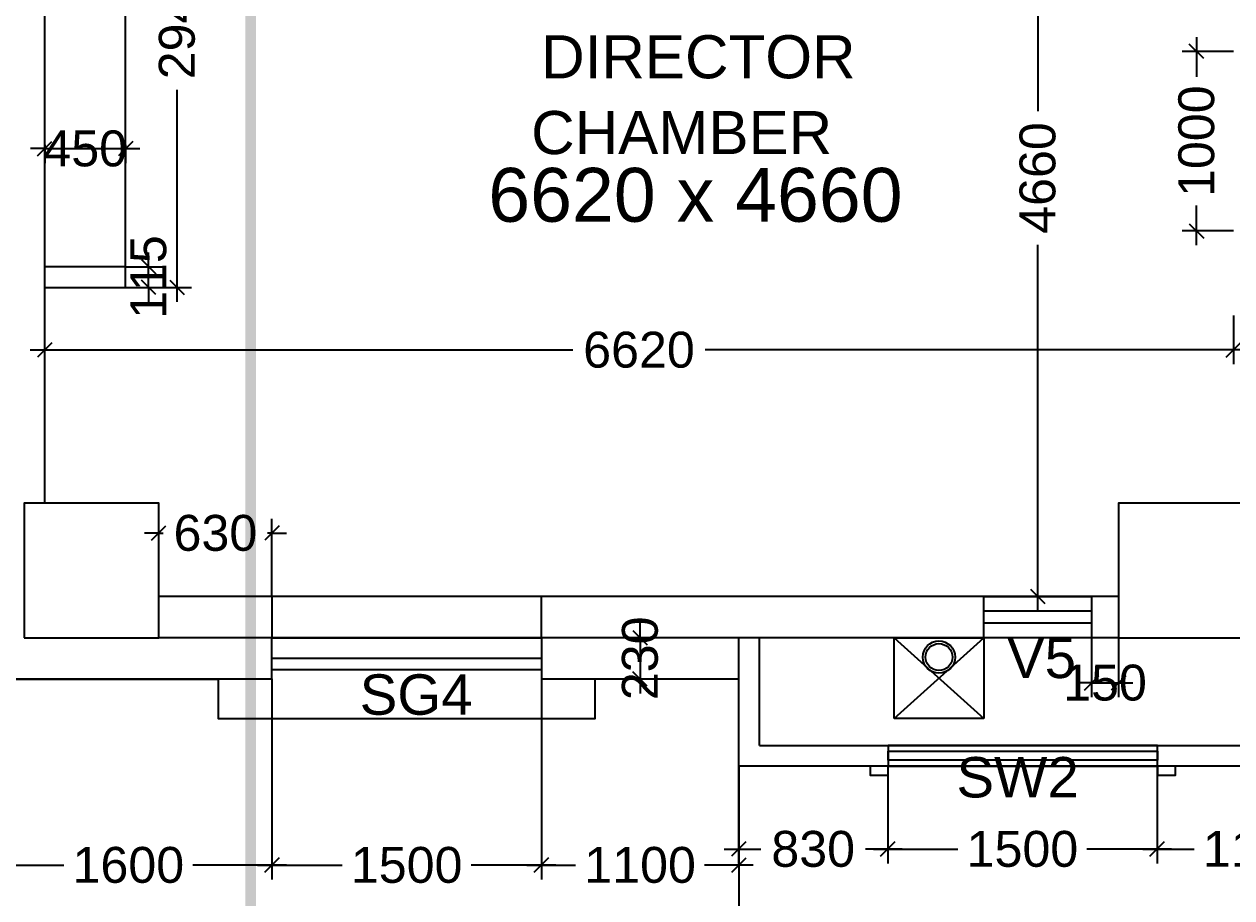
# Model space of a CAD drawing. Extents: x 7620542 to 7843793, y -6476226 to -6093835.
# Drawn here: x 7669521 to 7676246, y -6456323 to -6451457 of the extents above; entities that cross this region are included whole.
import ezdxf
from ezdxf.enums import TextEntityAlignment as Align

# ---------------------------------------------------------------- set-up
doc = ezdxf.new("R2010")
doc.units = 0
doc.header["$LTSCALE"] = 600
doc.header["$MEASUREMENT"] = 0
doc.header["$PDMODE"] = 35
doc.linetypes.add('DASHED', pattern=[0.75, 0.5, -0.25])
doc.linetypes.add('HIDDEN', pattern=[0.375, 0.25, -0.125])
doc.layers.get('0').update_dxf_attribs({"linetype": 'CONTINUOUS'})
doc.layers.get('Defpoints').update_dxf_attribs({"linetype": 'CONTINUOUS'})
for name, color, linetype in [('DIM', 8, 'CONTINUOUS'), ('DIM-TEXT', 8, 'CONTINUOUS'), ('Duct', 8, 'CONTINUOUS'), ('Ele Proje.', 7, 'CONTINUOUS'), ('Ele. Proj', 7, 'CONTINUOUS'), ('joinery', 7, 'CONTINUOUS'), ('L1', 2, 'CONTINUOUS'), ('LA-column', 3, 'CONTINUOUS'), ('PIPE', 140, 'CONTINUOUS'), ('Room Dim', 1, 'CONTINUOUS'), ('Sections', 10, 'CONTINUOUS'), ('Shleves', 7, 'CONTINUOUS'), ('TEXT', 6, 'CONTINUOUS'), ('Walls', 7, 'CONTINUOUS'), ('WIN', 151, 'CONTINUOUS'), ('Working Dim', 5, 'CONTINUOUS')]:
    doc.layers.add(name, color=color, linetype=linetype)
doc.styles.add('ari', font='arial.ttf')
doc.styles.add('ARIAL', font='arial.ttf')
doc.styles.add('RT', font='romant.shx')
doc.styles.get("Standard").update_dxf_attribs({"font": 'romans.shx'})
doc.dimstyles.new('int. dim', dxfattribs={"dimtxt": 450, "dimasz": 80, "dimexe": 80, "dimexo": 0, "dimgap": 70, "dimtad": 0, "dimdec": 0, "dimzin": 12, "dimdsep": 46, "dimtxsty": 'ari', "dimblk": 'OBLIQUE', "dimcen": 2, "dimdle": 80, "dimclrd": 256, "dimclre": 256, "dimclrt": 6, "dimadec": 0, "dimazin": 0, "dimtfac": 1, "dimtdec": 0, "dimtix": 1, "dimtmove": 2, "dimatfit": 3, "dimfxl": 1, "dimtolj": 1, "dimtzin": 0, "dimlwd": -1, "dimlwe": -1, "dimarcsym": 0})
doc.dimstyles.new('STANDARD$0', dxfattribs={"dimscale": 0, "dimtxt": 150, "dimasz": 125, "dimexe": 0.75, "dimexo": 1, "dimgap": 25, "dimtad": 1, "dimdec": 0, "dimdsep": 46, "dimtxsty": 'Standard', "dimblk1": 'DOT', "dimblk2": 'DOT', "dimsah": 1, "dimcen": 2.5, "dimclrd": 1, "dimclre": 1, "dimclrt": 3, "dimadec": 0, "dimazin": 0, "dimtfac": 1, "dimtdec": 0, "dimtmove": 0, "dimatfit": 3, "dimldrblk": 'DOT', "dimfxl": 1, "dimtolj": 1, "dimtzin": 0, "dimarcsym": 0})
doc.dimstyles.new('TEXT', dxfattribs={"dimscale": 0, "dimtxt": 600, "dimasz": 300, "dimexe": 300, "dimexo": 30, "dimgap": 50, "dimtad": 0, "dimdec": 0, "dimzin": 0, "dimdsep": 46, "dimtxsty": 'RT', "dimblk": 'OBLIQUE', "dimcen": 0.09, "dimdle": 300, "dimclrd": 256, "dimclre": 256, "dimclrt": 170, "dimadec": 0, "dimazin": 0, "dimtfac": 1, "dimtdec": 0, "dimtofl": 0, "dimtmove": 2, "dimatfit": 3, "dimfxl": 1, "dimfrac": 2, "dimtolj": 1, "dimtzin": 0, "dimlwd": -1, "dimlwe": -1, "dimarcsym": 0})

# ---------------------------------------------------------------- blocks, each defined once
blk = doc.blocks.new('_Oblique')
at = {"color": 0, "linetype": 'ByBlock', "lineweight": -2}
blk.add_line((-0.5, -0.5), (0.5, 0.5), dxfattribs=at)
blk = doc.blocks.new('*D480')
at = {"layer": 'Defpoints', "color": 0, "linetype": 'Continuous', "transparency": 16777216}
for p in [(7682459.1, -6454723.9, -1.4), (7641398.9, -6454873.9, -1.4), (7682459.1, -6457937.2)]:
    blk.add_point(p, dxfattribs=at)
at = {"layer": 'DIM-TEXT', "transparency": 16777216}
for p, q in [((7682459.1, -6454723.9), (7682459.1, -6458237.2)), ((7641398.9, -6454873.9), (7641398.9, -6458237.2)), ((7641098.9, -6457937.2), (7653102.5, -6457937.2)), ((7682759.1, -6457937.2), (7670755.6, -6457937.2))]:
    blk.add_line(p, q, dxfattribs=at)
at = {"layer": 'DIM-TEXT', "linetype": 'Continuous', "transparency": 16777216, "xscale": 300, "yscale": 300, "zscale": 300, "rotation": 180}
blk.add_blockref('_Oblique', (7641398.9, -6457937.2), dxfattribs=at)
at = {"layer": 'DIM-TEXT', "linetype": 'Continuous', "transparency": 16777216, "xscale": 300, "yscale": 300, "zscale": 300}
blk.add_blockref('_Oblique', (7682459.1, -6457937.2), dxfattribs=at)
at = {"layer": 'DIM-TEXT', "color": 170, "linetype": 'Continuous', "transparency": 16777216, "insert": (7661929, -6457937.2), "char_height": 750, "attachment_point": 5, "style": 'ari'}
blk.add_mtext('\\A1;{\\H1.0667x;ADMINISTRATION DEPARTMENT}', dxfattribs=at)
blk = doc.blocks.new('*D764')
at = {"layer": 'Defpoints', "color": 0, "transparency": 16777216}
for p in [(7669635.1, -6453080.5, 5.1), (7676254.8, -6453080.5, 8), (7676254.8, -6453271.3)]:
    blk.add_point(p, dxfattribs=at)
at = {"layer": 'Working Dim', "transparency": 16777216}
for p, q in [((7669635.1, -6453080.5), (7669635.1, -6453351.3)), ((7676254.8, -6453080.5), (7676254.8, -6453351.3)), ((7669555.1, -6453271.3), (7672576.1, -6453271.3)), ((7676334.8, -6453271.3), (7673313.8, -6453271.3))]:
    blk.add_line(p, q, dxfattribs=at)
at = {"layer": 'Working Dim', "transparency": 16777216, "xscale": 80, "yscale": 80, "zscale": 80, "rotation": 180}
blk.add_blockref('_Oblique', (7669635.1, -6453271.3), dxfattribs=at)
at = {"layer": 'Working Dim', "transparency": 16777216, "xscale": 80, "yscale": 80, "zscale": 80}
blk.add_blockref('_Oblique', (7676254.8, -6453271.3), dxfattribs=at)
at = {"layer": 'Working Dim', "color": 6, "transparency": 16777216, "insert": (7672944.9, -6453271.3), "char_height": 200, "attachment_point": 5, "style": 'ari'}
blk.add_mtext('\\A1;6620', dxfattribs=at)
blk = doc.blocks.new('*D765')
at = {"layer": 'Defpoints', "color": 0, "transparency": 16777216}
for p in [(7674601.5, -6449983.9, 5.1), (7675165.1, -6449983.9), (7674892.3, -6454643.9, 24.3)]:
    blk.add_point(p, dxfattribs=at)
at = {"layer": 'Working Dim', "transparency": 16777216}
for p, q in [((7675165.1, -6449903.9), (7675165.1, -6451941.6)), ((7674601.5, -6449983.9), (7675245.1, -6449983.9)), ((7675165.1, -6454723.9), (7675165.1, -6452686.2)), ((7674892.3, -6454643.9), (7675245.1, -6454643.9))]:
    blk.add_line(p, q, dxfattribs=at)
at = {"layer": 'Working Dim', "transparency": 16777216, "xscale": 80, "yscale": 80, "zscale": 80}
for p, rotation in [((7675165.1, -6449983.9), 90), ((7675165.1, -6454643.9), 270)]:
    blk.add_blockref('_Oblique', p, dxfattribs=dict(at, rotation=rotation))
at = {"layer": 'Working Dim', "color": 6, "transparency": 16777216, "insert": (7675165.1, -6452313.9), "char_height": 200, "attachment_point": 5, "rotation": 90, "style": 'ari'}
blk.add_mtext('\\A1;4660', dxfattribs=at)
blk = doc.blocks.new('*D860')
at = {"layer": 'Defpoints', "color": 0, "transparency": 16777216}
for p in [(7682459.1, -6454723.9, 5.1), (7641398.9, -6454873.9), (7641398.9, -6459253.4)]:
    blk.add_point(p, dxfattribs=at)
at = {"layer": 'DIM', "color": 8, "transparency": 16777216}
for p, q in [((7682459.1, -6454723.9), (7682459.1, -6459553.4)), ((7641398.9, -6454873.9), (7641398.9, -6459553.4)), ((7641098.9, -6459253.4), (7660221.1, -6459253.4)), ((7682759.1, -6459253.4), (7663637, -6459253.4))]:
    blk.add_line(p, q, dxfattribs=at)
at = {"layer": 'DIM', "color": 8, "transparency": 16777216, "xscale": 300, "yscale": 300, "zscale": 300, "rotation": 180}
blk.add_blockref('_Oblique', (7641398.9, -6459253.4), dxfattribs=at)
at = {"layer": 'DIM', "color": 8, "transparency": 16777216, "xscale": 300, "yscale": 300, "zscale": 300}
blk.add_blockref('_Oblique', (7682459.1, -6459253.4), dxfattribs=at)
at = {"layer": 'DIM', "color": 7, "transparency": 16777216, "insert": (7661929, -6459253.4), "char_height": 750, "attachment_point": 5, "style": 'ari'}
blk.add_mtext('\\A1;41.06m', dxfattribs=at)
blk = doc.blocks.new('*D1166')
at = {"layer": 'Defpoints', "color": 0, "transparency": 16777216}
for p in [(7669636.1, -6452129.4), (7670086.1, -6452129.4, -6.8), (7670086.1, -6452150.4)]:
    blk.add_point(p, dxfattribs=at)
at = {"layer": 'Working Dim', "transparency": 16777216}
for p, q in [((7669636.1, -6452150.4), (7669556.1, -6452150.4)), ((7669636.1, -6452129.4), (7669636.1, -6452230.4)), ((7669636.1, -6452150.4), (7670086.1, -6452150.4)), ((7670086.1, -6452129.4), (7670086.1, -6452230.4)), ((7670086.1, -6452150.4), (7670166.1, -6452150.4))]:
    blk.add_line(p, q, dxfattribs=at)
at = {"layer": 'Working Dim', "transparency": 16777216, "xscale": 80, "yscale": 80, "zscale": 80}
blk.add_blockref('_Oblique', (7669636.1, -6452150.4), dxfattribs=at)
at = {"layer": 'Working Dim', "transparency": 16777216, "xscale": 80, "yscale": 80, "zscale": 80, "rotation": 180}
blk.add_blockref('_Oblique', (7670086.1, -6452150.4), dxfattribs=at)
at = {"layer": 'Working Dim', "color": 6, "transparency": 16777216, "insert": (7669861.1, -6452150.4), "char_height": 200, "attachment_point": 5, "style": 'ari'}
blk.add_mtext('\\A1;450', dxfattribs=at)
blk = doc.blocks.new('*D1167')
at = {"layer": 'Defpoints', "color": 0, "transparency": 16777216}
for p in [(7670086.1, -6449983.9, -6.8), (7670086.1, -6452923.1), (7670372.5, -6452923.1)]:
    blk.add_point(p, dxfattribs=at)
at = {"layer": 'Working Dim', "transparency": 16777216}
for p, q in [((7670372.5, -6449903.9), (7670372.5, -6451083.5)), ((7670086.1, -6449983.9), (7670452.5, -6449983.9)), ((7670372.5, -6453003.1), (7670372.5, -6451823.5)), ((7670086.1, -6452923.1), (7670452.5, -6452923.1))]:
    blk.add_line(p, q, dxfattribs=at)
at = {"layer": 'Working Dim', "transparency": 16777216, "xscale": 80, "yscale": 80, "zscale": 80}
for p, rotation in [((7670372.5, -6449983.9), 90), ((7670372.5, -6452923.1), 270)]:
    blk.add_blockref('_Oblique', p, dxfattribs=dict(at, rotation=rotation))
at = {"layer": 'Working Dim', "color": 6, "transparency": 16777216, "insert": (7670372.5, -6451453.5), "char_height": 200, "attachment_point": 5, "rotation": 90, "style": 'ari'}
blk.add_mtext('\\A1;2940', dxfattribs=at)
blk = doc.blocks.new('*D1170')
at = {"layer": 'Defpoints', "color": 0, "transparency": 16777216}
for p in [(7676049.5, -6451608.9), (7676254.8, -6451608.9), (7676254.8, -6452608.8)]:
    blk.add_point(p, dxfattribs=at)
at = {"layer": 'Working Dim', "transparency": 16777216}
for p, q in [((7676049.5, -6451528.9), (7676049.5, -6451750)), ((7676254.8, -6451608.9), (7675969.5, -6451608.9)), ((7676049.5, -6452688.8), (7676049.5, -6452467.7)), ((7676254.8, -6452608.8), (7675969.5, -6452608.8))]:
    blk.add_line(p, q, dxfattribs=at)
at = {"layer": 'Working Dim', "transparency": 16777216, "xscale": 80, "yscale": 80, "zscale": 80}
for p, rotation in [((7676049.5, -6451608.9), 90), ((7676049.5, -6452608.8), 270)]:
    blk.add_blockref('_Oblique', p, dxfattribs=dict(at, rotation=rotation))
at = {"layer": 'Working Dim', "color": 6, "transparency": 16777216, "insert": (7676049.5, -6452108.8), "char_height": 200, "attachment_point": 5, "rotation": 90, "style": 'ari'}
blk.add_mtext('\\A1;1000', dxfattribs=at)
blk = doc.blocks.new('*D1859')
at = {"layer": 'Defpoints', "color": 0, "transparency": 16777216}
for p in [(7670901.1, -6454291.5), (7670270.9, -6454643.8, -21.5), (7670901.1, -6454643.8, -21.5)]:
    blk.add_point(p, dxfattribs=at)
at = {"layer": 'Working Dim', "transparency": 16777216}
for p, q in [((7670270.9, -6454643.8), (7670270.9, -6454211.5)), ((7670901.1, -6454643.8), (7670901.1, -6454211.5)), ((7670270.9, -6454291.5), (7670190.9, -6454291.5)), ((7670270.9, -6454291.5), (7670294.9, -6454291.5)), ((7670901.1, -6454291.5), (7670877.1, -6454291.5)), ((7670901.1, -6454291.5), (7670981.1, -6454291.5))]:
    blk.add_line(p, q, dxfattribs=at)
at = {"layer": 'Working Dim', "transparency": 16777216, "xscale": 80, "yscale": 80, "zscale": 80}
blk.add_blockref('_Oblique', (7670270.9, -6454291.5), dxfattribs=at)
at = {"layer": 'Working Dim', "transparency": 16777216, "xscale": 80, "yscale": 80, "zscale": 80, "rotation": 180}
blk.add_blockref('_Oblique', (7670901.1, -6454291.5), dxfattribs=at)
at = {"layer": 'Working Dim', "color": 6, "transparency": 16777216, "insert": (7670586, -6454291.5), "char_height": 200, "attachment_point": 5, "style": 'ari'}
blk.add_mtext('\\A1;630', dxfattribs=at)
blk = doc.blocks.new('*D1865')
at = {"layer": 'Defpoints', "color": 0, "transparency": 16777216}
for p in [(7675465.1, -6454873.9), (7675615.1, -6454873.9), (7675615.1, -6455125.4)]:
    blk.add_point(p, dxfattribs=at)
at = {"layer": 'Working Dim', "transparency": 16777216}
for p, q in [((7675465.1, -6454873.9), (7675465.1, -6455205.4)), ((7675615.1, -6454873.9), (7675615.1, -6455205.4)), ((7675465.1, -6455125.4), (7675385.1, -6455125.4)), ((7675465.1, -6455125.4), (7675615.1, -6455125.4)), ((7675615.1, -6455125.4), (7675695.1, -6455125.4))]:
    blk.add_line(p, q, dxfattribs=at)
at = {"layer": 'Working Dim', "transparency": 16777216, "xscale": 80, "yscale": 80, "zscale": 80}
blk.add_blockref('_Oblique', (7675465.1, -6455125.4), dxfattribs=at)
at = {"layer": 'Working Dim', "transparency": 16777216, "xscale": 80, "yscale": 80, "zscale": 80, "rotation": 180}
blk.add_blockref('_Oblique', (7675615.1, -6455125.4), dxfattribs=at)
at = {"layer": 'Working Dim', "color": 6, "transparency": 16777216, "insert": (7675540.1, -6455125.4), "char_height": 200, "attachment_point": 5, "style": 'ari'}
blk.add_mtext('\\A1;150', dxfattribs=at)
blk = doc.blocks.new('*D1896')
at = {"layer": 'Defpoints', "color": 0, "transparency": 16777216}
for p in [(7670901.1, -6455103.8, 47.1), (7669301.4, -6455153.8, 47.1), (7670901.1, -6456140.5)]:
    blk.add_point(p, dxfattribs=at)
at = {"layer": 'Working Dim', "transparency": 16777216}
for p, q in [((7670901.1, -6455103.8), (7670901.1, -6456220.5)), ((7669301.4, -6455153.8), (7669301.4, -6456220.5)), ((7669221.4, -6456140.5), (7669742.4, -6456140.5)), ((7670981.1, -6456140.5), (7670460.1, -6456140.5))]:
    blk.add_line(p, q, dxfattribs=at)
at = {"layer": 'Working Dim', "transparency": 16777216, "xscale": 80, "yscale": 80, "zscale": 80, "rotation": 180}
blk.add_blockref('_Oblique', (7669301.4, -6456140.5), dxfattribs=at)
at = {"layer": 'Working Dim', "transparency": 16777216, "xscale": 80, "yscale": 80, "zscale": 80}
blk.add_blockref('_Oblique', (7670901.1, -6456140.5), dxfattribs=at)
at = {"layer": 'Working Dim', "color": 6, "transparency": 16777216, "insert": (7670101.3, -6456140.5), "char_height": 200, "attachment_point": 5, "style": 'ari'}
blk.add_mtext('\\A1;1600', dxfattribs=at)
blk = doc.blocks.new('*D1897')
at = {"layer": 'Defpoints', "color": 0, "transparency": 16777216}
for p in [(7670901.1, -6455103.8, 47.1), (7672401.1, -6455103.8, 26.6), (7672401.1, -6456140.5)]:
    blk.add_point(p, dxfattribs=at)
at = {"layer": 'Working Dim', "transparency": 16777216}
for p, q in [((7670901.1, -6455103.8), (7670901.1, -6456220.5)), ((7672401.1, -6455103.8), (7672401.1, -6456220.5)), ((7670821.1, -6456140.5), (7671292.2, -6456140.5)), ((7672481.1, -6456140.5), (7672010, -6456140.5))]:
    blk.add_line(p, q, dxfattribs=at)
at = {"layer": 'Working Dim', "transparency": 16777216, "xscale": 80, "yscale": 80, "zscale": 80, "rotation": 180}
blk.add_blockref('_Oblique', (7670901.1, -6456140.5), dxfattribs=at)
at = {"layer": 'Working Dim', "transparency": 16777216, "xscale": 80, "yscale": 80, "zscale": 80}
blk.add_blockref('_Oblique', (7672401.1, -6456140.5), dxfattribs=at)
at = {"layer": 'Working Dim', "color": 6, "transparency": 16777216, "insert": (7671651.1, -6456140.5), "char_height": 200, "attachment_point": 5, "style": 'ari'}
blk.add_mtext('\\A1;1500', dxfattribs=at)
blk = doc.blocks.new('*D1898')
at = {"layer": 'Defpoints', "color": 0, "transparency": 16777216}
for p in [(7672401.1, -6455103.8, 26.6), (7673501.1, -6455588.7), (7673501.1, -6456140.5)]:
    blk.add_point(p, dxfattribs=at)
at = {"layer": 'Working Dim', "transparency": 16777216}
for p, q in [((7672401.1, -6455103.8), (7672401.1, -6456220.5)), ((7673501.1, -6455588.7), (7673501.1, -6456220.5)), ((7672321.1, -6456140.5), (7672592.2, -6456140.5)), ((7673581.1, -6456140.5), (7673310, -6456140.5))]:
    blk.add_line(p, q, dxfattribs=at)
at = {"layer": 'Working Dim', "transparency": 16777216, "xscale": 80, "yscale": 80, "zscale": 80, "rotation": 180}
blk.add_blockref('_Oblique', (7672401.1, -6456140.5), dxfattribs=at)
at = {"layer": 'Working Dim', "transparency": 16777216, "xscale": 80, "yscale": 80, "zscale": 80}
blk.add_blockref('_Oblique', (7673501.1, -6456140.5), dxfattribs=at)
at = {"layer": 'Working Dim', "color": 6, "transparency": 16777216, "insert": (7672951.1, -6456140.5), "char_height": 200, "attachment_point": 5, "style": 'ari'}
blk.add_mtext('\\A1;1100', dxfattribs=at)
blk = doc.blocks.new('*D1899')
at = {"layer": 'Defpoints', "color": 0, "transparency": 16777216}
for p in [(7673501.1, -6455588.7), (7681259.1, -6455588.7, -34.2), (7681259.1, -6456509.2)]:
    blk.add_point(p, dxfattribs=at)
at = {"layer": 'Working Dim', "transparency": 16777216}
for p, q in [((7673501.1, -6455588.7), (7673501.1, -6456589.2)), ((7681259.1, -6455588.7), (7681259.1, -6456589.2)), ((7673421.1, -6456509.2), (7677012.6, -6456509.2)), ((7681339.1, -6456509.2), (7677747.6, -6456509.2))]:
    blk.add_line(p, q, dxfattribs=at)
at = {"layer": 'Working Dim', "transparency": 16777216, "xscale": 80, "yscale": 80, "zscale": 80, "rotation": 180}
blk.add_blockref('_Oblique', (7673501.1, -6456509.2), dxfattribs=at)
at = {"layer": 'Working Dim', "transparency": 16777216, "xscale": 80, "yscale": 80, "zscale": 80}
blk.add_blockref('_Oblique', (7681259.1, -6456509.2), dxfattribs=at)
at = {"layer": 'Working Dim', "color": 6, "transparency": 16777216, "insert": (7677380.1, -6456509.2), "char_height": 200, "attachment_point": 5, "style": 'ari'}
blk.add_mtext('\\A1;7760', dxfattribs=at)
blk = doc.blocks.new('*D1900')
at = {"layer": 'Defpoints', "color": 0, "transparency": 16777216}
for p in [(7673499.7, -6455588.6), (7674330.2, -6455588.5, 42), (7674330.2, -6456051.3)]:
    blk.add_point(p, dxfattribs=at)
at = {"layer": 'Working Dim', "transparency": 16777216}
for p, q in [((7673499.7, -6455588.6), (7673499.7, -6456131.3)), ((7674330.2, -6455588.5), (7674330.2, -6456131.3)), ((7673419.7, -6456051.3), (7673624.2, -6456051.3)), ((7674410.2, -6456051.3), (7674205.7, -6456051.3))]:
    blk.add_line(p, q, dxfattribs=at)
at = {"layer": 'Working Dim', "transparency": 16777216, "xscale": 80, "yscale": 80, "zscale": 80, "rotation": 180}
blk.add_blockref('_Oblique', (7673499.7, -6456051.3), dxfattribs=at)
at = {"layer": 'Working Dim', "transparency": 16777216, "xscale": 80, "yscale": 80, "zscale": 80}
blk.add_blockref('_Oblique', (7674330.2, -6456051.3), dxfattribs=at)
at = {"layer": 'Working Dim', "color": 6, "transparency": 16777216, "insert": (7673914.9, -6456051.3), "char_height": 200, "attachment_point": 5, "style": 'ari'}
blk.add_mtext('\\A1;830 ', dxfattribs=at)
blk = doc.blocks.new('*D1901')
at = {"layer": 'Defpoints', "color": 0, "transparency": 16777216}
for p in [(7674330.2, -6455588.5, 42), (7675830.2, -6455588.6, 42), (7675830.2, -6456051.3)]:
    blk.add_point(p, dxfattribs=at)
at = {"layer": 'Working Dim', "transparency": 16777216}
for p, q in [((7674330.2, -6455588.5), (7674330.2, -6456131.3)), ((7675830.2, -6455588.6), (7675830.2, -6456131.3)), ((7674250.2, -6456051.3), (7674721.3, -6456051.3)), ((7675910.2, -6456051.3), (7675439.1, -6456051.3))]:
    blk.add_line(p, q, dxfattribs=at)
at = {"layer": 'Working Dim', "transparency": 16777216, "xscale": 80, "yscale": 80, "zscale": 80, "rotation": 180}
blk.add_blockref('_Oblique', (7674330.2, -6456051.3), dxfattribs=at)
at = {"layer": 'Working Dim', "transparency": 16777216, "xscale": 80, "yscale": 80, "zscale": 80}
blk.add_blockref('_Oblique', (7675830.2, -6456051.3), dxfattribs=at)
at = {"layer": 'Working Dim', "color": 6, "transparency": 16777216, "insert": (7675080.2, -6456051.3), "char_height": 200, "attachment_point": 5, "style": 'ari'}
blk.add_mtext('\\A1;1500', dxfattribs=at)
blk = doc.blocks.new('*D1902')
at = {"layer": 'Defpoints', "color": 0, "transparency": 16777216}
for p in [(7675830.2, -6455588.6, 42), (7676960.4, -6455588.5, 42), (7676960.4, -6456051.3)]:
    blk.add_point(p, dxfattribs=at)
at = {"layer": 'Working Dim', "transparency": 16777216}
for p, q in [((7675830.2, -6455588.6), (7675830.2, -6456131.3)), ((7676960.4, -6455588.5), (7676960.4, -6456131.3)), ((7675750.2, -6456051.3), (7676036.4, -6456051.3)), ((7677040.4, -6456051.3), (7676754.2, -6456051.3))]:
    blk.add_line(p, q, dxfattribs=at)
at = {"layer": 'Working Dim', "transparency": 16777216, "xscale": 80, "yscale": 80, "zscale": 80, "rotation": 180}
blk.add_blockref('_Oblique', (7675830.2, -6456051.3), dxfattribs=at)
at = {"layer": 'Working Dim', "transparency": 16777216, "xscale": 80, "yscale": 80, "zscale": 80}
blk.add_blockref('_Oblique', (7676960.4, -6456051.3), dxfattribs=at)
at = {"layer": 'Working Dim', "color": 6, "transparency": 16777216, "insert": (7676395.3, -6456051.3), "char_height": 200, "attachment_point": 5, "style": 'ari'}
blk.add_mtext('\\A1;1130', dxfattribs=at)
blk = doc.blocks.new('*D1906')
at = {"layer": 'Defpoints', "color": 0, "transparency": 16777216}
for p in [(7672942.9, -6454873.8, 26.6), (7672951.1, -6455103.8, 26.6), (7672951.1, -6455103.8)]:
    blk.add_point(p, dxfattribs=at)
at = {"layer": 'Working Dim', "transparency": 16777216}
for p, q in [((7672951.1, -6454873.8), (7672951.1, -6454793.8)), ((7672942.9, -6454873.8), (7673031.1, -6454873.8)), ((7672951.1, -6454873.8), (7672951.1, -6455103.8)), ((7672951.1, -6455103.8), (7672871.1, -6455103.8)), ((7672951.1, -6455103.8), (7672951.1, -6455183.8))]:
    blk.add_line(p, q, dxfattribs=at)
at = {"layer": 'Working Dim', "transparency": 16777216, "xscale": 80, "yscale": 80, "zscale": 80}
for p, rotation in [((7672951.1, -6454873.8), 270), ((7672951.1, -6455103.8), 90)]:
    blk.add_blockref('_Oblique', p, dxfattribs=dict(at, rotation=rotation))
at = {"layer": 'Working Dim', "color": 6, "transparency": 16777216, "insert": (7672951.1, -6454988.8), "char_height": 200, "attachment_point": 5, "rotation": 90, "style": 'ari'}
blk.add_mtext('\\A1;230', dxfattribs=at)
blk = doc.blocks.new('*D2431')
at = {"layer": 'Defpoints', "color": 0, "transparency": 16777216}
for p in [(7670086.1, -6452808.1, -14.8), (7670213.9, -6452808.1), (7670086.1, -6452923.1, -14.8)]:
    blk.add_point(p, dxfattribs=at)
at = {"layer": 'Working Dim', "transparency": 16777216}
for p, q in [((7670213.9, -6452808.1), (7670213.9, -6452728.1)), ((7670086.1, -6452808.1), (7670293.9, -6452808.1)), ((7670213.9, -6452923.1), (7670213.9, -6452808.1)), ((7670086.1, -6452923.1), (7670293.9, -6452923.1)), ((7670213.9, -6452923.1), (7670213.9, -6453003.1))]:
    blk.add_line(p, q, dxfattribs=at)
at = {"layer": 'Working Dim', "transparency": 16777216, "xscale": 80, "yscale": 80, "zscale": 80}
for p, rotation in [((7670213.9, -6452808.1), 270), ((7670213.9, -6452923.1), 90)]:
    blk.add_blockref('_Oblique', p, dxfattribs=dict(at, rotation=rotation))
at = {"layer": 'Working Dim', "color": 6, "transparency": 16777216, "insert": (7670213.9, -6452865.6), "char_height": 200, "attachment_point": 5, "rotation": 90, "style": 'ari'}
blk.add_mtext('\\A1;115', dxfattribs=at)

msp = doc.modelspace()

# ---------------------------------------------------------------- linework, layer by layer
at = {"layer": 'Duct'}
for p, q in [((7674365.468, -6454873.835, -11.982), (7674865.057, -6455323.562, -11.982)), ((7674365.468, -6455323.437, -11.982), (7674865.057, -6454873.854, -11.982))]:
    msp.add_line(p, q, dxfattribs=at)
at = {"layer": 'Duct', "color": 10, "linetype": 'HIDDEN', "ltscale": 600, "elevation": -11.982}
msp.add_lwpolyline([(7674365.468, -6454873.835), (7674865.057, -6454873.835), (7674865.057, -6455323.562), (7674365.468, -6455323.562)], close=True, dxfattribs=at)
at = {"layer": 'Ele Proje.', "elevation": 0.545}
for points in [[(7674231.677, -6455588.695), (7674231.677, -6455638.695), (7674331.677, -6455638.695), (7674331.677, -6455588.695)], [(7675831.677, -6455588.7), (7675831.677, -6455638.7), (7675931.677, -6455638.7), (7675931.677, -6455588.7)]]:
    msp.add_lwpolyline(points, dxfattribs=at)
at = {"layer": 'Ele. Proj', "color": 1}
for p, q in [((7673501.12, -6455588.694, -41.423), (7673501.12, -6454874.003, -41.423)), ((7673616.12, -6455473.694, -22.435), (7681144.092, -6455473.723, -56.633)), ((7681259.092, -6455588.724, -75.621), (7673501.12, -6455588.694, -41.423))]:
    msp.add_line(p, q, dxfattribs=at)
at = {"layer": 'Ele. Proj', "color": 1, "elevation": 27.137}
msp.add_lwpolyline([(7673616.12, -6455473.695), (7673616.12, -6454874.003)], dxfattribs=at)
at = {"layer": 'Ele. Proj', "color": 2, "elevation": 20.469}
for points in [[(7651439.04, -6455103.802), (7655372.435, -6455103.802), (7655372.653, -6455438.651), (7666669.862, -6455438.651), (7666669.862, -6455103.943), (7670601.122, -6455103.943)], [(7670601.122, -6455103.943), (7670601.127, -6455324.03), (7672701.122, -6455324.005), (7672701.117, -6455103.937)]]:
    msp.add_lwpolyline(points, dxfattribs=at)
at = {"layer": 'Ele. Proj', "color": 4, "elevation": 20.469}
msp.add_lwpolyline([(7670601.122, -6455103.943), (7670601.127, -6455324.03), (7672701.122, -6455323.984), (7672701.122, -6455103.802)], dxfattribs=at)
at = {"layer": 'L1', "color": 1}
for points, elevation in [([(7669301.394, -6454873.802), (7669301.394, -6455103.802), (7670901.119, -6455103.802), (7670901.119, -6454873.802)], 5.676), ([(7672401.119, -6454873.802), (7672401.119, -6455103.802), (7673501.12, -6455103.802)], -14.83)]:
    msp.add_lwpolyline(points, dxfattribs=dict(at, elevation=elevation))
at = {"layer": 'LA-column', "color": 2, "elevation": -9.699, "flags": 128}
for points in [[(7669521.14, -6454873.934), (7670271.14, -6454873.934), (7670271.14, -6454123.934), (7669521.14, -6454123.934)], [(7675615.143, -6454873.934), (7676365.143, -6454873.934), (7676365.143, -6454123.934), (7675615.143, -6454123.934)]]:
    msp.add_lwpolyline(points, close=True, dxfattribs=at)
at = {"layer": 'PIPE', "color": 2}
for radius in [90, 75]:
    msp.add_circle((7674615.262, -6454981.93, -11.982), radius, dxfattribs=at)
at = {"layer": 'Sections', "linetype": 'DASHED', "lineweight": 0, "ltscale": 2, "const_width": 60, "elevation": -14.83, "flags": 128}
msp.add_lwpolyline([(7670782.853, -6460853.906), (7671915.506, -6461401.774), (7670782.853, -6461401.774), (7670782.853, -6331751.836), (7671915.506, -6331751.836), (7670782.853, -6332299.705)], dxfattribs=at)
at = {"layer": 'Shleves'}
msp.add_line((7670086.052, -6452808.079, -21.581), (7670086.052, -6449983.883, -21.581), dxfattribs=at)
at = {"layer": 'Shleves', "elevation": -14.83}
msp.add_lwpolyline([(7669636.052, -6452923.079), (7670086.052, -6452923.079), (7670086.052, -6452808.079), (7669636.052, -6452808.079)], dxfattribs=at)
at = {"layer": 'Walls', "linetype": 'Continuous'}
msp.add_line((7669636.052, -6454123.882, -14.83), (7669636.052, -6449983.883, -14.83), dxfattribs=at)
at = {"layer": 'Walls'}
for p, q in [((7675614.875, -6454643.802, -14.83), (7670270.875, -6454643.802, -14.83)), ((7675615.053, -6454643.854, -11.982), (7674635.05, -6454643.854, -11.982)), ((7675614.875, -6454873.802, -14.83), (7670270.875, -6454873.802, -14.83))]:
    msp.add_line(p, q, dxfattribs=at)
at = {"layer": 'Walls', "linetype": 'Continuous', "elevation": -14.83}
msp.add_lwpolyline([(7669636.052, -6452923.079), (7670086.052, -6452923.079), (7670086.052, -6452808.079), (7669636.052, -6452808.079)], dxfattribs=at)
at = {"layer": 'WIN', "color": 8, "linetype": 'Continuous', "elevation": -14.83}
msp.add_lwpolyline([(7670901.119, -6454873.802), (7672401.119, -6454873.802), (7672401.119, -6454643.802), (7670901.119, -6454643.802)], close=True, dxfattribs=at)
at = {"layer": 'WIN', "linetype": 'Continuous'}
for points, elevation in [([(7675465.057, -6454873.854), (7674865.057, -6454873.854), (7674865.057, -6454643.854), (7675465.057, -6454643.854)], -11.982), ([(7675465.057, -6454792.513), (7674865.057, -6454792.513), (7674865.057, -6454725.195), (7675465.057, -6454725.195)], -11.982), ([(7672401.122, -6455053.236), (7670901.122, -6455053.236), (7670901.122, -6454988.802), (7672401.122, -6454988.802)], 11.762), ([(7674331.677, -6455588.695), (7675831.677, -6455588.695), (7675831.677, -6455473.695), (7674331.677, -6455473.695)], 0.545), ([(7674331.677, -6455505.912), (7675831.677, -6455505.912), (7675831.677, -6455556.479), (7674331.677, -6455556.479)], 0.545)]:
    msp.add_lwpolyline(points, close=True, dxfattribs=dict(at, elevation=elevation))

# ---------------------------------------------------------------- texts
at = {"layer": 'joinery', "style": 'ari'}
for s, p in [('V5', (7675186.509, -6455098.868, -11.982)), ('SG4', (7671703.91, -6455302.944, 17.138)), ('SW2', (7675053.339, -6455763.504, -41.423))]:
    msp.add_text(s, height=225, dxfattribs=at).set_placement(p, align=Align.CENTER)
at = {"layer": 'Room Dim', "style": 'ARIAL'}
msp.add_text('6620 x 4660', height=300, dxfattribs=at).set_placement((7673259.119, -6452557.578, -14.83), align=Align.CENTER)
at = {"layer": 'TEXT', "color": 7, "style": 'ARIAL'}
for s, p in [('DIRECTOR', (7673275.627, -6451758.756, -14.83)), ('CHAMBER', (7673182.64, -6452180.766, -14.83))]:
    msp.add_text(s, height=240, dxfattribs=at).set_placement(p, align=Align.CENTER)

# ---------------------------------------------------------------- dimensions: what is measured, and where the dimension line sits
at = {"layer": 'DIM'}
dim = msp.add_linear_dim(base=(7641398.913, -6459253.401, -14.83), p1=(7682459.143, -6454723.934, -9.699), p2=(7641398.913, -6454873.885, -14.83), dimstyle='STANDARD$0', override={"dimscale": 1, "dimtxt": 750, "dimasz": 300, "dimexe": 300, "dimexo": 0, "dimgap": 1, "dimtad": 0, "dimdec": 2, "dimlfac": 0.001, "dimzin": 0, "dimpost": 'm', "dimtxsty": 'ari', "dimblk1": 'Oblique', "dimblk2": 'Oblique', "dimcen": 0, "dimdle": 300, "dimclrd": 8, "dimclre": 8, "dimclrt": 7, "dimadec": 2, "dimtdec": 2, "dimtmove": 2, "dimfxl": 0.75, "dimfrac": 1, "dimlwd": 65535, "dimlwe": 65535}, dxfattribs=at)
dim.commit()
dim.dimension.update_dxf_attribs({"geometry": '*D860', "text_midpoint": (7661929.028, -6459253.401, -14.83)})
at = {"layer": 'DIM-TEXT', "linetype": 'Continuous'}
dim = msp.add_linear_dim(base=(7682459.143, -6457937.242, -13.458), p1=(7641398.913, -6454873.885, -14.83), p2=(7682459.143, -6454723.934, -14.83), text='{\\H1.0667x;ADMINISTRATION DEPARTMENT}', dimstyle='TEXT', override={"dimscale": 1, "dimtxt": 750, "dimexo": 0, "dimtxsty": 'ari'}, dxfattribs=at)
dim.commit()
dim.dimension.update_dxf_attribs({"geometry": '*D480', "text_midpoint": (7661929.028, -6457937.242, -13.458)})
at = {"layer": 'Working Dim'}
dim = msp.add_linear_dim(base=(7670372.534, -6452923.079, -14.83), p1=(7670086.052, -6449983.883, -21.581), p2=(7670086.052, -6452923.079, -14.83), angle=90, text='2940', dimstyle='int. dim', override={"dimtxt": 200, "dimarcsym": 1}, dxfattribs=at)
dim.commit()
dim.dimension.update_dxf_attribs({"geometry": '*D1167', "text_midpoint": (7670372.534, -6451453.481, -14.83)})
for base, p1, p2, override, picture, middle in [((7675165.057, -6449983.935, -11.982), (7674892.313, -6454643.854, 12.338), (7674601.546, -6449983.935, -6.851), {"dimtxt": 200}, '*D765', (7675165.057, -6452313.894, -11.982)), ((7676049.452, -6451608.878, -14.83), (7676254.785, -6452608.8, -14.83), (7676254.785, -6451608.878, -14.83), {"dimtxt": 200, "dimarcsym": 1}, '*D1170', (7676049.452, -6452108.839, -14.83)), ((7670213.876, -6452808.079), (7670086.052, -6452923.079, -14.83), (7670086.052, -6452808.079, -14.83), {"dimtxt": 200, "dimarcsym": 1}, '*D2431', (7670213.876, -6452865.579)), ((7672951.12, -6455103.802, -41.423), (7672942.875, -6454873.802, -14.83), (7672951.12, -6455103.802, -14.83), {"dimtxt": 200, "dimarcsym": 1}, '*D1906', (7672951.12, -6454988.802, -41.423))]:
    dim = msp.add_linear_dim(base=base, p1=p1, p2=p2, angle=90, dimstyle='int. dim', override=override, dxfattribs=at)
    dim.commit()
    dim.dimension.update_dxf_attribs({"geometry": picture, "text_midpoint": middle})
for base, p1, p2, override, picture, middle in [((7670086.052, -6452150.36, -14.83), (7669636.052, -6452129.418, -14.83), (7670086.052, -6452129.418, -21.581), {"dimtxt": 200, "dimarcsym": 1}, '*D1166', (7669861.052, -6452150.36, -14.83)), ((7676254.785, -6453271.344, -14.83), (7669635.052, -6453080.502, -9.699), (7676254.785, -6453080.502, -6.851), {"dimtxt": 200}, '*D764', (7672944.919, -6453271.344, -14.83)), ((7670901.119, -6454291.491, 1.319), (7670270.875, -6454643.802, -20.207), (7670901.119, -6454643.802, -20.207), {"dimtxt": 200}, '*D1859', (7670585.997, -6454291.491, 1.319)), ((7670901.119, -6456140.493, -41.423), (7669301.394, -6455153.802, 5.676), (7670901.119, -6455103.802, 5.676), {"dimtxt": 200, "dimarcsym": 1}, '*D1896', (7670101.257, -6456140.493, -41.423)), ((7672401.119, -6456140.493, -41.423), (7670901.119, -6455103.802, 5.676), (7672401.119, -6455103.802, -14.83), {"dimtxt": 200, "dimarcsym": 1}, '*D1897', (7671651.119, -6456140.493, -41.423)), ((7673501.12, -6456140.493, -41.423), (7672401.119, -6455103.802, -14.83), (7673501.12, -6455588.694, -41.423), {"dimtxt": 200, "dimarcsym": 1}, '*D1898', (7672951.12, -6456140.493, -41.423)), ((7675830.217, -6456051.302, -10.647), (7674330.217, -6455588.55, 31.321), (7675830.217, -6455588.569, 31.321), {"dimtxt": 200, "dimarcsym": 1}, '*D1901', (7675080.217, -6456051.302, -10.647)), ((7676960.353, -6456051.302, -10.647), (7675830.217, -6455588.569, 31.321), (7676960.353, -6455588.511, 31.321), {"dimtxt": 200, "dimarcsym": 1}, '*D1902', (7676395.285, -6456051.302, -10.647))]:
    dim = msp.add_linear_dim(base=base, p1=p1, p2=p2, dimstyle='int. dim', override=override, dxfattribs=at)
    dim.commit()
    dim.dimension.update_dxf_attribs({"geometry": picture, "text_midpoint": middle})
at = {"layer": 'Working Dim', "color": 6}
dim = msp.add_linear_dim(base=(7675615.053, -6455125.406, -11.982), p1=(7675465.057, -6454873.854, -11.982), p2=(7675615.053, -6454873.854, -11.982), angle=180, dimstyle='int. dim', override={"dimtxt": 200, "dimarcsym": 1}, dxfattribs=at)
dim.commit()
dim.dimension.update_dxf_attribs({"geometry": '*D1865', "text_midpoint": (7675540.055, -6455125.406, -11.982)})
at = {"layer": 'Working Dim'}
for base, p1, p2, text, picture, middle in [((7674330.217, -6456051.302, -10.647), (7673499.661, -6455588.562, -10.647), (7674330.217, -6455588.55, 31.321), '830 ', '*D1900', (7673914.939, -6456051.302, -10.647)), ((7681259.092, -6456509.221, -41.423), (7673501.12, -6455588.694, -41.423), (7681259.092, -6455588.724, -75.621), '7760', '*D1899', (7677380.106, -6456509.221, -41.423))]:
    dim = msp.add_linear_dim(base=base, p1=p1, p2=p2, text=text, dimstyle='int. dim', override={"dimtxt": 200, "dimarcsym": 1}, dxfattribs=at)
    dim.commit()
    dim.dimension.update_dxf_attribs({"geometry": picture, "text_midpoint": middle})

doc.saveas('drawing.dxf')
